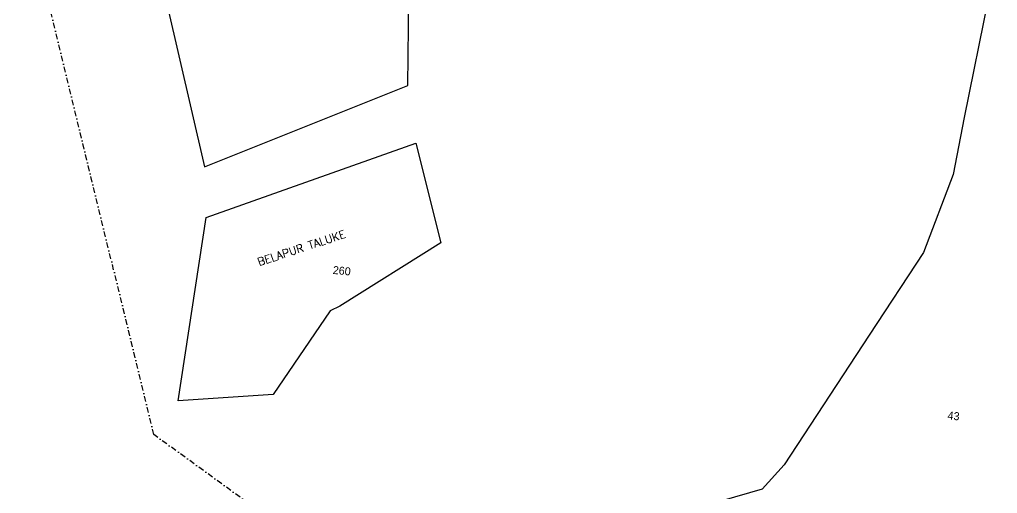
# Model space of a CAD drawing. Header units: metres. Extents: x 292095 to 294306, y 2100393 to 2102799.
# Drawn here: x 292125 to 292998, y 2101177 to 2101601 of the extents above; entities that cross this region are included whole.
import ezdxf
from ezdxf.enums import TextEntityAlignment as Align

# ---------------------------------------------------------------- set-up
doc = ezdxf.new("R2010")
doc.units = ezdxf.units.M
doc.header["$MEASUREMENT"] = 0
doc.linetypes.add('DASHDOT', pattern=[1, 0.5, -0.25, 0, -0.25])
for name, color, linetype in [('POLY_WATER', 4, 'Continuous'), ('TEXT_MAPIN', 7, 'Continuous'), ('V_BOUND_STREAM_LINE', 7, 'DASHDOT')]:
    doc.layers.add(name, color=color, linetype=linetype)
doc.styles.get("Standard").update_dxf_attribs({"font": 'simplex.shx'})
doc.styles.add('TEXT_MAP', font='')
doc.styles.get('TEXT_MAP').set_extended_font_data('Kruti Dev 050')

msp = doc.modelspace()

# ---------------------------------------------------------------- linework, layer by layer
at = {"layer": 'POLY_WATER'}
for p, q in [((292471.78, 2101541.86), (292474.04, 2101802.14)), ((292998.3, 2101659.13), (292968.45, 2101513.23)), ((292256.24, 2101615.93), (292290.16, 2101469.22)), ((292290.16, 2101469.22), (292471.78, 2101541.86)), ((292968.45, 2101513.23), (292958.81, 2101462.21)), ((292291.57, 2101423.79), (292478.71, 2101490.35)), ((292478.71, 2101490.35), (292501.27, 2101401.12)), ((292958.81, 2101462.21), (292932.22, 2101392.54)), ((292266.62, 2101260.01), (292291.57, 2101423.79)), ((292501.27, 2101401.12), (292410.86, 2101344.76)), ((292932.22, 2101392.54), (292883.85, 2101318.87)), ((292410.86, 2101344.76), (292402.35, 2101340.49)), ((292402.35, 2101340.49), (292351.27, 2101265.76)), ((292883.85, 2101318.87), (292807.83, 2101202.8)), ((292351.27, 2101265.76), (292266.62, 2101260.01)), ((292807.83, 2101202.8), (292788.19, 2101181.16)), ((292788.19, 2101181.16), (292752.23, 2101170.61))]:
    msp.add_line(p, q, dxfattribs=at)
at = {"layer": 'V_BOUND_STREAM_LINE', "ltscale": 10}
for p, q in [((292244.76, 2101229.93), (292124.86, 2101722.2)), ((292509.9, 2101037.7), (292244.76, 2101229.93))]:
    msp.add_line(p, q, dxfattribs=at)

# ---------------------------------------------------------------- texts
at = {"layer": 'TEXT_MAPIN'}
msp.add_text('BELAPUR TALUKE', height=7.1478, rotation=18.17532, dxfattribs=at).set_placement((292338.84, 2101380.52))
at = {"layer": 'TEXT_MAPIN', "style": 'TEXT_MAP'}
for s, p in [('260', (292412.68, 2101376.33)), ('43', (292959.14, 2101246.55))]:
    msp.add_text(s, height=7.148, rotation=354.65326, dxfattribs=at).set_placement(p, align=Align.MIDDLE)

doc.saveas('drawing.dxf')
